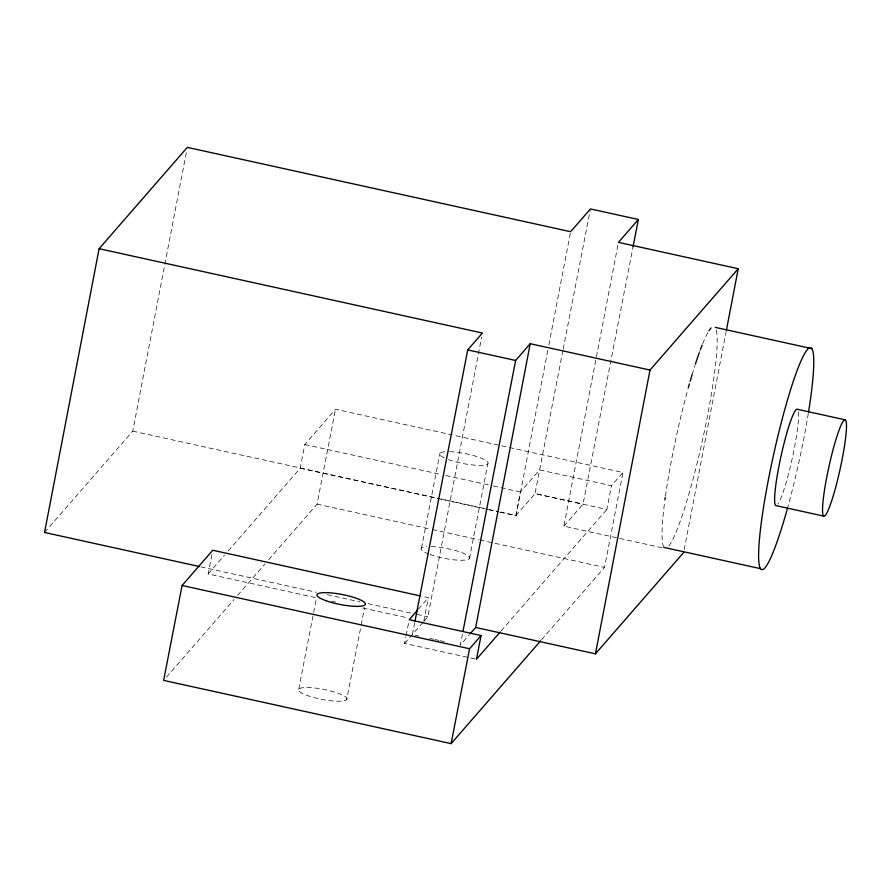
<?xml version="1.0" encoding="UTF-8"?>
<svg xmlns="http://www.w3.org/2000/svg" width="891" height="891" viewBox="0 0 891 891"><rect width="100%" height="100%" fill="white"/><g stroke="black" fill="none" stroke-linecap="round" stroke-linejoin="round"><path stroke-width="0.67" stroke-dasharray="4.46 3.34" d="M44.55 532.473L132.759 431.144L186.542 151.459M424.216 620.994L427.858 616.806L481.63 337.132M547.809 350.397L516.067 515.477L499.762 511.891M548.856 344.94L570.63 231.705M662.124 547.765L563.869 526.147L618.176 243.733M684.188 549.769L726.154 331.485M315.291 597.538L208.16 573.971L212.002 554.202M228.207 550.939L300.2 468.232L304.811 444.509L335.495 409.27L452.116 434.919M268.659 559.748L317.051 504.15L335.495 409.27M298.763 689.111L316.428 598.295M346.677 699.658A24.692 5.09 11 0 0 314.066 687.93A24.692 5.09 11 0 0 307.428 695.559A24.692 5.09 11 0 0 346.677 699.658L360.911 626.451M361.178 625.103L364.597 607.484M421.499 548.132L439.942 453.241M475.103 658.95L404.592 643.436L405.873 636.853M406.129 635.528L408.947 621.038M412.388 634.581L414.772 622.33M423.771 621.406L428.382 597.683L421.599 596.19M469.412 558.668L487.856 463.788M462.418 634.225L460.302 645.129L469.334 634.748M499.539 512.091L515.811 515.666L520.422 491.955L539.601 469.925L611.471 485.729L622.976 472.52L453.474 435.22M562.912 350.586L534.99 493.636L606.86 509.452L611.471 485.729M563.179 349.227L590.176 210.309M563.869 526.147L583.026 504.139L633.067 246.729M541.528 639.783L604.532 567.4L622.976 472.52M208.16 573.971L224.565 555.126M166.383 677.238L233.954 599.61M237.607 595.411L265.006 563.947M418.336 609.221L428.382 597.683M404.592 643.436L423.303 622.041M515.811 515.666L535.112 493.603L583.026 504.139M501.087 630.962L606.86 509.452M304.811 444.509L440.421 474.346M445.845 475.538L491.955 485.684M493.302 485.985L520.422 491.955M132.759 431.144L439.954 498.726M441.312 499.027L487.522 509.195M488.881 509.496L498.403 511.59M300.2 468.232L487.344 509.407M488.691 509.708L498.192 511.79M317.051 504.15L430.966 529.209M432.313 529.51L478.422 539.656M479.781 539.957L604.532 567.4M200.865 566.865L316.394 592.292M327.275 594.676L359.897 601.859M368.05 603.653L411.542 613.22M416.988 614.422L427.858 616.806M331.563 601.124L335.629 602.015M362.748 607.985L407.499 617.831M415.05 635.172L419.037 636.051M429.685 638.39L433.683 639.27M435.008 639.56L439.007 640.44M440.332 640.729L444.331 641.609M431.222 546.551A24.692 5.09 11 0 1 463.788 553.411A24.692 5.09 11 0 1 462.875 560.239A24.692 5.09 11 0 1 430.153 554.581M428.961 554.135A24.692 5.09 11 0 1 426.622 546.629M449.665 451.67A24.692 5.09 11 0 1 482.231 458.531A24.692 5.09 11 0 1 481.318 465.358A24.692 5.09 11 0 1 448.596 459.689M444.241 457.896A24.692 5.09 11 0 1 448.418 451.648M808.315 413.413A113.603 13.165 -77.6 0 1 787.911 506.701M798.414 411.954A49.395 5.725 -77.6 0 1 791.965 459.645A49.395 5.725 -77.6 0 1 777.888 504.206M716.353 330.193A113.603 13.165 -77.6 0 1 701.93 442.627A113.603 13.165 -77.6 0 1 668.127 546.818M663.984 547.419A113.603 13.165 -77.6 0 1 664.742 501.254M665.432 496.142A113.603 13.165 -77.6 0 1 687.897 389.334M692.084 374.721A113.603 13.165 -77.6 0 1 694.913 365.588M699.691 351.555A113.603 13.165 -77.6 0 1 700.515 349.317M702.676 343.781A113.603 13.165 -77.6 0 1 708.267 331.964"/><path stroke-width="1.34" d="M633.067 246.729L638.357 219.487L590.443 208.94L570.63 231.705L187.322 147.371L99.113 248.7L44.55 532.473L199.506 566.565M470.236 633.701L475.66 627.476L530.223 343.703L650.007 370.055L738.227 268.726L618.443 242.374L638.357 219.487M475.66 627.476L595.444 653.827L650.007 370.055M726.421 330.115L738.227 268.726M420.24 595.901L212.771 550.248L182.087 585.498L163.643 680.379L451.124 743.629L540.614 640.829M415.039 620.96L467.719 349.929L482.421 333.034L99.113 248.7M462.952 631.507L515.633 360.465L530.223 343.703M451.124 743.629L469.568 648.748L481.073 635.528L409.203 619.713L417.422 610.279M481.073 635.528L476.462 659.251L500.174 632.02M595.444 653.827L683.653 552.498M715.239 327.365L811.824 348.615M845.403 419.873A49.395 5.725 -77.6 0 0 824.71 488.769A49.395 5.725 -77.6 0 0 833.408 495.296A49.395 5.725 -77.6 0 0 845.403 419.873L797.49 409.337A49.395 5.725 -77.6 0 0 781.574 453.675A49.395 5.725 -77.6 0 0 775.693 505.553L823.607 516.089M467.719 349.929L515.633 360.465M663.984 547.419L760.569 568.67M182.087 585.498L469.568 648.748M787.533 508.07A113.603 13.165 -77.6 0 1 759.032 544.457A113.603 13.165 -77.6 0 1 796.988 370.879A113.603 13.165 -77.6 0 1 808.538 412.032M664.909 499.996A113.603 13.165 -77.6 0 1 665.254 497.445M688.275 387.953A113.603 13.165 -77.6 0 1 689.422 383.876M690.18 381.203A113.603 13.165 -77.6 0 1 692.084 374.721M695.359 364.207A113.603 13.165 -77.6 0 1 699.268 352.713M700.515 349.317A113.603 13.165 -77.6 0 1 702.141 345.107M709.024 330.739A113.603 13.165 -77.6 0 1 711.096 327.966M325.872 600.679A24.692 5.09 11 0 0 365.121 604.766A24.692 5.09 11 0 0 332.51 593.05A24.692 5.09 11 0 0 325.872 600.679"/></g></svg>
